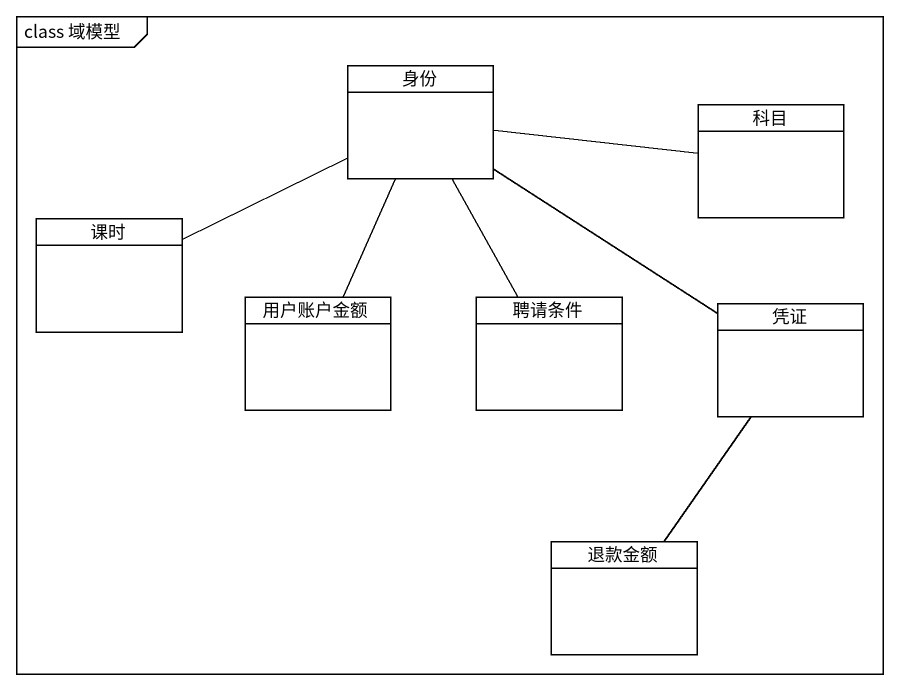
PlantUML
@startuml
mainframe class 域模型
hide circle
hide empty members
class 身份
class 科目
class 课时
class 用户账户金额
class 聘请条件
class 凭证
class 退款金额
身份 -right- 科目
身份 -left- 课时
身份 -- 用户账户金额
身份 -- 聘请条件
身份 -- 凭证
凭证 -- 退款金额
@enduml
